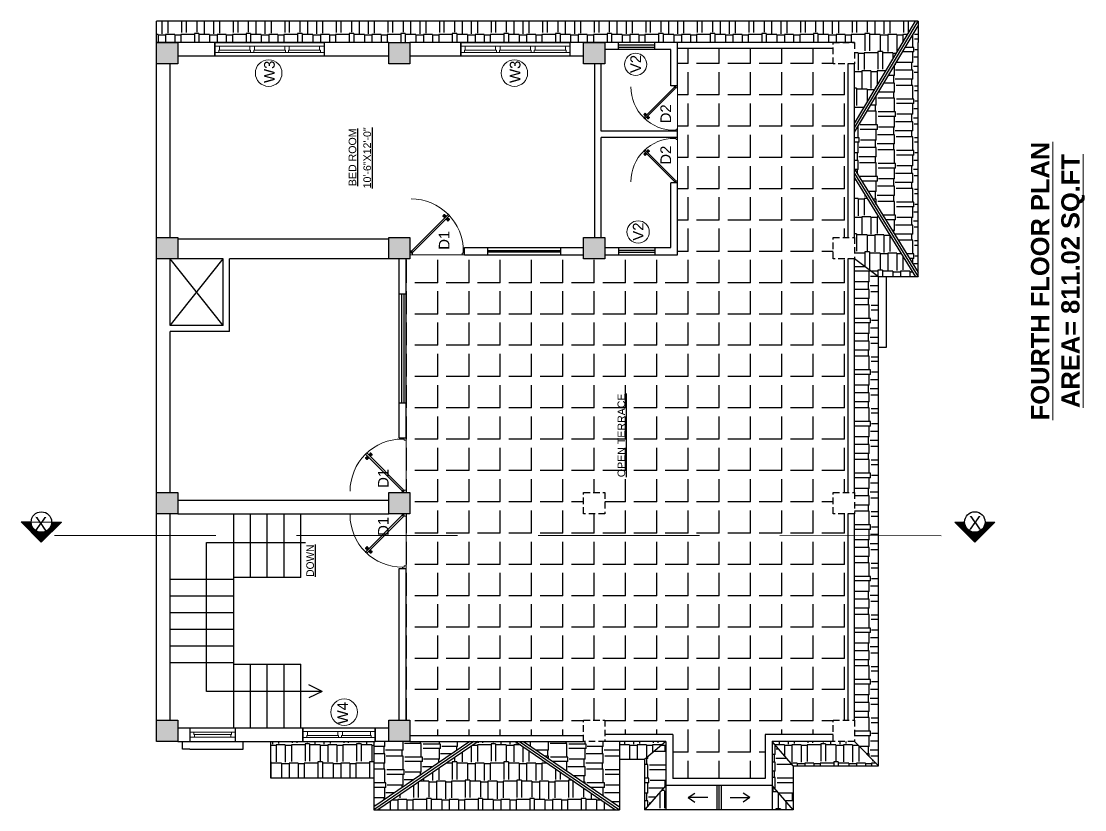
# Model space of a CAD drawing. Header units: inches. Extents: x 1397 to 20304, y -27267 to -746.
# Drawn here: x 13677 to 14378, y -17411 to -16892 of the extents above; entities that cross this region are included whole.
import ezdxf

# ---------------------------------------------------------------- set-up
doc = ezdxf.new("R2010")
doc.units = ezdxf.units.IN
doc.header["$LTSCALE"] = 17
doc.header["$MEASUREMENT"] = 0
doc.linetypes.add('21_FP_00$0$HIDDEN', pattern=[0.375, 0.25, -0.125])
doc.linetypes.add('PHANTOM2', pattern=[1.25, 0.625, -0.125, 0.125, -0.125, 0.125, -0.125])
for name, color, linetype, lineweight in [('25 BOT BAR', 12, 'Continuous', 25), ('aa_section_line', 2, 'PHANTOM2', 13), ('DOOR & WIN', 1, 'Continuous', 25), ('OUTLINE', 1, 'Continuous', 25), ('PUERTAS', 7, 'Continuous', 9), ('TEXT', 231, 'Continuous', 20), ('WINDOW FRAME PLAN', 162, 'Continuous', 18)]:
    doc.layers.add(name, color=color, linetype=linetype, lineweight=lineweight)
doc.layers.add('A-Sect-Iden', color=111, linetype='Continuous')
doc.styles.add('DIMTEXT', font='arial.ttf', dxfattribs={"height": 6})
doc.styles.add('HEADING', font='swissel.ttf')
pattern_1 = [(180, (-7395.324, -27376.466), (-25.5, -12), [6, -5, 7, -3, 9, -4]), (180, (-7401.324, -27376.966), (-25.5, -12), [5, -19, 4, -6]), (180, (-7413.324, -27375.716), (-25.5, -12), [3, -31]), (270, (-7395.324, -27376.466), (8.5, -12), [11.5, -36.5]), (270, (-7401.324, -27376.466), (8.5, -12), [11.25, -36.75]), (270, (-7406.324, -27376.466), (8.5, -12), [10.5, -37.5]), (270, (-7413.324, -27375.716), (8.5, -12), [11.5, -36.5]), (270, (-7416.324, -27375.716), (8.5, -12), [11.5, -36.5]), (270, (-7425.324, -27376.466), (8.5, -12), [11, -37])]
pattern_2 = [(90, (-7395.324, -27376.466), (-12, 25.5), [6, -5, 7, -3, 9, -4]), (90, (-7395.824, -27370.466), (-12, 25.5), [5, -19, 4, -6]), (90, (-7394.574, -27358.466), (-12, 25.5), [3, -31]), (180, (-7395.324, -27376.466), (-12, -8.5), [11.5, -36.5]), (180, (-7395.324, -27370.466), (-12, -8.5), [11.25, -36.75]), (180, (-7395.324, -27365.466), (-12, -8.5), [10.5, -37.5]), (180, (-7394.574, -27358.466), (-12, -8.5), [11.5, -36.5]), (180, (-7394.574, -27355.466), (-12, -8.5), [11.5, -36.5]), (180, (-7395.324, -27346.466), (-12, -8.5), [11, -37])]
pattern_3 = [(90, (-4627.926, -27376.466), (-12, 25.5), [6, -5, 7, -3, 9, -4]), (90, (-4628.426, -27370.466), (-12, 25.5), [5, -19, 4, -6]), (90, (-4627.176, -27358.466), (-12, 25.5), [3, -31]), (180, (-4627.926, -27376.466), (-12, -8.5), [11.5, -36.5]), (180, (-4627.926, -27370.466), (-12, -8.5), [11.25, -36.75]), (180, (-4627.926, -27365.466), (-12, -8.5), [10.5, -37.5]), (180, (-4627.176, -27358.466), (-12, -8.5), [11.5, -36.5]), (180, (-4627.176, -27355.466), (-12, -8.5), [11.5, -36.5]), (180, (-4627.926, -27346.466), (-12, -8.5), [11, -37])]
pattern_4 = [(180, (-4627.926, -27376.466), (-25.5, -12), [6, -5, 7, -3, 9, -4]), (180, (-4633.926, -27376.966), (-25.5, -12), [5, -19, 4, -6]), (180, (-4645.926, -27375.716), (-25.5, -12), [3, -31]), (270, (-4627.926, -27376.466), (8.5, -12), [11.5, -36.5]), (270, (-4633.926, -27376.466), (8.5, -12), [11.25, -36.75]), (270, (-4638.926, -27376.466), (8.5, -12), [10.5, -37.5]), (270, (-4645.926, -27375.716), (8.5, -12), [11.5, -36.5]), (270, (-4648.926, -27375.716), (8.5, -12), [11.5, -36.5]), (270, (-4657.926, -27376.466), (8.5, -12), [11, -37])]
pattern_5 = [(180, (-6502.005, -28223.388), (-25.5, -12), [6, -5, 7, -3, 9, -4]), (180, (-6508.005, -28223.888), (-25.5, -12), [5, -19, 4, -6]), (180, (-6520.005, -28222.638), (-25.5, -12), [3, -31]), (270, (-6502.005, -28223.3884), (8.5, -12), [11.5, -36.5]), (270, (-6508.005, -28223.3884), (8.5, -12), [11.25, -36.75]), (270, (-6513.005, -28223.3884), (8.5, -12), [10.5, -37.5]), (270, (-6520.005, -28222.6384), (8.5, -12), [11.5, -36.5]), (270, (-6523.005, -28222.6384), (8.5, -12), [11.5, -36.5]), (270, (-6532.005, -28223.3884), (8.5, -12), [11, -37])]
pattern_6 = [(90, (-6502.005, -28223.388), (-12, 25.5), [6, -5, 7, -3, 9, -4]), (90, (-6502.505, -28217.388), (-12, 25.5), [5, -19, 4, -6]), (90, (-6501.255, -28205.388), (-12, 25.5), [3, -31]), (180, (-6502.005, -28223.3884), (-12, -8.5), [11.5, -36.5]), (180, (-6502.005, -28217.3884), (-12, -8.5), [11.25, -36.75]), (180, (-6502.005, -28212.3884), (-12, -8.5), [10.5, -37.5]), (180, (-6501.255, -28205.3884), (-12, -8.5), [11.5, -36.5]), (180, (-6501.255, -28202.3884), (-12, -8.5), [11.5, -36.5]), (180, (-6502.005, -28193.3884), (-12, -8.5), [11, -37])]

# ---------------------------------------------------------------- blocks, each defined once
blk = doc.blocks.new('ffddd')
at = {"layer": 'DOOR & WIN'}
for p, q in [((-13345.31, -2388.07), (-13345.31, -2316.07)), ((-13336.31, -2316.07), (-13345.31, -2316.07)), ((-13336.31, -2316.07), (-13336.31, -2388.07)), ((-13336.31, -2388.07), (-13345.31, -2388.07)), ((-13336.31, -2388.07), (-13345.31, -2388.07))]:
    blk.add_line(p, q, dxfattribs=at)
at = {"layer": 'WINDOW FRAME PLAN'}
for p, q in [((-13342.81, -2316.07), (-13342.81, -2318.57)), ((-13342.81, -2385.57), (-13342.81, -2318.57)), ((-13342.81, -2318.57), (-13341.31, -2318.57)), ((-13341.31, -2318.57), (-13341.31, -2319.07)), ((-13341.31, -2319.07), (-13341.31, -2339.57)), ((-13341.31, -2319.07), (-13338.81, -2319.07)), ((-13338.81, -2316.07), (-13338.81, -2319.07)), ((-13338.81, -2319.07), (-13338.81, -2385.07)), ((-13342.81, -2339.57), (-13341.31, -2339.57)), ((-13341.31, -2339.07), (-13338.81, -2339.07)), ((-13342.81, -2341.57), (-13341.31, -2341.57)), ((-13341.31, -2341.57), (-13341.31, -2342.07)), ((-13341.31, -2341.57), (-13341.31, -2362.57)), ((-13341.31, -2342.07), (-13338.81, -2342.07)), ((-13341.31, -2362.07), (-13338.81, -2362.07)), ((-13341.31, -2362.57), (-13341.31, -2362.07)), ((-13342.81, -2362.57), (-13341.31, -2362.57)), ((-13342.81, -2364.57), (-13341.31, -2364.57)), ((-13341.31, -2364.57), (-13341.31, -2385.57)), ((-13341.31, -2365.07), (-13338.81, -2365.07)), ((-13342.81, -2388.07), (-13342.81, -2385.57)), ((-13342.81, -2385.57), (-13341.31, -2385.57)), ((-13341.31, -2385.07), (-13338.81, -2385.07)), ((-13341.31, -2385.57), (-13341.31, -2385.07)), ((-13338.81, -2388.07), (-13338.81, -2385.07))]:
    blk.add_line(p, q, dxfattribs=at)
blk = doc.blocks.new('3ft')
at = {"layer": 'PUERTAS', "color": 6}
for p, q in [((1.01, 2.52), (25.23, 26.74)), ((26.05, 25.92), (1.77, 1.64)), ((26.05, 25.92), (25.23, 26.74)), ((0, 2.4), (0, 0)), ((0.72, 2.4), (0, 2.4)), ((1.6, 0), (0, 0)), ((0.72, 1.52), (0.72, 2.44)), ((0.8, 1.52), (0.72, 1.52)), ((0.8, 1.52), (0.8, 2.41)), ((0.8, 1.2), (0.8, 1.52)), ((1.6, 1.2), (0.8, 1.2)), ((1.57, 1.84), (0.94, 2.47)), ((1.63, 1.89), (0.97, 2.55)), ((1.63, 1.89), (1.57, 1.84)), ((1.77, 1.64), (1.57, 1.84)), ((1.6, 0), (1.6, 1.2)), ((34.4, 0), (34.4, 1.2)), ((34.4, 1.2), (35.2, 1.2)), ((34.4, 0), (36, 0)), ((35.2, 1.2), (35.2, 2.4)), ((35.2, 2.4), (36, 2.4)), ((36, 0), (36, 2.4))]:
    blk.add_line(p, q, dxfattribs=at)
at = {"layer": 'PUERTAS', "color": 8}
for p, q in [((22.57, 24.94), (21.65, 25.68)), ((22.63, 24.99), (21.69, 25.75)), ((22.74, 25.1), (21.84, 25.9)), ((22.13, 26.28), (21.98, 26.13)), ((22.88, 25.24), (22.01, 26.06)), ((22.13, 26.28), (22.27, 26.42)), ((22.29, 26.41), (22.27, 26.42)), ((23.16, 25.52), (22.34, 26.39)), ((23.3, 25.66), (22.5, 26.56)), ((23.41, 25.77), (22.65, 26.71)), ((22.69, 24.32), (23.02, 24.83)), ((23.46, 25.83), (22.72, 26.75)), ((22.95, 24.96), (22.84, 25.07)), ((22.98, 24.99), (22.86, 25.1)), ((23.03, 25.04), (22.91, 25.15)), ((22.91, 24.53), (23.1, 24.91)), ((23.11, 25.12), (22.99, 25.23)), ((23.13, 24.76), (23.18, 24.99)), ((23.28, 25.3), (23.17, 25.41)), ((23.36, 25.37), (23.25, 25.49)), ((23.31, 24.94), (23.28, 25.08)), ((23.41, 25.43), (23.3, 25.54)), ((23.46, 25.09), (23.32, 25.13)), ((23.44, 25.45), (23.33, 25.56)), ((23.64, 25.27), (23.41, 25.22)), ((23.87, 25.49), (23.49, 25.3)), ((24.08, 25.71), (23.57, 25.38)), ((23.63, 23.38), (24.14, 23.72)), ((23.84, 23.6), (24.22, 23.79)), ((24.07, 23.82), (24.3, 23.88)), ((24.25, 24), (24.39, 23.97)), ((24.25, 23.26), (24.99, 22.34)), ((24.27, 23.64), (24.38, 23.53)), ((24.3, 23.67), (24.41, 23.56)), ((24.3, 23.32), (25.06, 22.38)), ((24.35, 23.72), (24.46, 23.61)), ((24.4, 24.15), (24.43, 24.01)), ((24.41, 23.43), (25.2, 22.53)), ((24.43, 23.8), (24.54, 23.69)), ((24.58, 24.33), (24.52, 24.1)), ((24.55, 23.57), (25.37, 22.7)), ((24.6, 23.97), (24.72, 23.86)), ((24.8, 24.56), (24.61, 24.18)), ((25.02, 24.77), (24.68, 24.26)), ((24.68, 24.05), (24.79, 23.94)), ((24.73, 24.1), (24.85, 23.99)), ((24.76, 24.13), (24.87, 24.02)), ((24.83, 23.85), (25.7, 23.03)), ((24.97, 23.99), (25.87, 23.2)), ((25.08, 24.1), (26.02, 23.34)), ((25.14, 24.15), (26.06, 23.41)), ((25.58, 22.82), (25.43, 22.67)), ((25.58, 22.82), (25.73, 22.97)), ((25.72, 22.98), (25.73, 22.97)), ((0, 0), (36, 0))]:
    blk.add_line(p, q, dxfattribs=at)
at = {"layer": 'PUERTAS', "color": 1}
for p, q in [((21.67, 25.73), (22.17, 26.23)), ((22.49, 24.95), (21.67, 25.61)), ((21.7, 25.82), (22.14, 26.26)), ((21.73, 25.79), (21.7, 25.82)), ((22.58, 26.7), (22.14, 26.26)), ((22.67, 26.73), (22.17, 26.23)), ((22.61, 26.67), (22.58, 26.7)), ((22.6, 24.96), (23.02, 25.38)), ((22.61, 24.25), (22.92, 24.72)), ((22.62, 24.13), (22.61, 24.14)), ((22.7, 25.07), (22.71, 25.06)), ((23.45, 25.91), (22.79, 26.73)), ((22.82, 25.06), (23.08, 25.32)), ((22.94, 24.95), (22.83, 25.07)), ((22.92, 24.72), (22.92, 24.72)), ((22.93, 24.94), (23.19, 25.21)), ((22.93, 24.84), (22.93, 24.83)), ((23.44, 25.81), (23.02, 25.38)), ((23.34, 25.58), (23.08, 25.32)), ((23.46, 25.47), (23.19, 25.21)), ((23.33, 25.7), (23.34, 25.69)), ((23.45, 25.46), (23.33, 25.57)), ((23.44, 23.31), (23.45, 23.3)), ((23.56, 23.3), (24.03, 23.61)), ((23.57, 25.47), (23.57, 25.47)), ((24.15, 25.79), (23.68, 25.48)), ((23.68, 25.48), (23.68, 25.48)), ((24.03, 23.61), (24.03, 23.62)), ((24.14, 23.62), (24.14, 23.62)), ((24.25, 23.62), (24.51, 23.89)), ((24.27, 25.78), (24.26, 25.79)), ((24.26, 23.29), (24.69, 23.71)), ((24.26, 23.63), (24.37, 23.52)), ((24.26, 23.18), (24.92, 22.37)), ((24.37, 23.52), (24.63, 23.77)), ((24.37, 23.4), (24.37, 23.4)), ((24.78, 24.15), (24.51, 23.89)), ((24.89, 24.03), (24.63, 23.77)), ((25.11, 24.14), (24.69, 23.71)), ((24.77, 24.14), (24.88, 24.03)), ((24.79, 24.38), (24.78, 24.37)), ((24.78, 24.26), (24.78, 24.26)), ((25.1, 24.84), (24.79, 24.38)), ((25, 24.03), (25, 24.03)), ((25.04, 22.36), (25.54, 22.86)), ((25.09, 24.96), (25.1, 24.95)), ((25.1, 22.42), (25.13, 22.39)), ((25.13, 22.39), (25.57, 22.83)), ((25.22, 24.14), (26.03, 23.48)), ((26.04, 23.37), (25.54, 22.86)), ((26.01, 23.27), (25.57, 22.83)), ((25.98, 23.3), (26.01, 23.27))]:
    blk.add_line(p, q, dxfattribs=at)
at = {"layer": 'PUERTAS', "color": 2}
for p, q in [((21.99, 26.11), (21.98, 26.13)), ((25.42, 22.68), (25.43, 22.67))]:
    blk.add_line(p, q, dxfattribs=at)
at = {"layer": 'PUERTAS', "color": 6}
for radius in [0.155, 0.0752]:
    blk.add_circle((0.82, 2.56), radius, dxfattribs=at)
blk.add_arc((0.82, 2.56), 34.38, 359.72845, 90.03333, dxfattribs=at)
at = {"layer": 'PUERTAS', "color": 1}
for centre, start, end in [((22.54, 25.01), 231.07637, 315), ((22.67, 24.2), 135, 225), ((22.73, 26.68), 38.92363, 135), ((22.77, 25.12), 225, 315), ((22.99, 24.89), 135, 219.74275), ((22.87, 24.78), 315, 39.74275), ((23.28, 25.63), 315, 45), ((23.39, 25.86), 315, 38.92363), ((23.51, 23.36), 225, 315), ((23.51, 25.41), 50.25725, 135), ((23.62, 25.53), 230.25725, 315), ((24.09, 23.56), 50.25725, 135), ((24.2, 23.68), 230.25725, 315), ((24.2, 25.73), 45, 135), ((24.32, 23.23), 135, 218.92363), ((24.42, 23.46), 135, 225), ((24.84, 24.31), 135, 219.74275), ((24.72, 24.21), 315, 39.74275), ((24.94, 23.98), 45, 135), ((24.98, 22.42), 218.92363, 315), ((25.04, 24.89), 315, 45), ((25.17, 24.08), 51.07637, 135), ((25.98, 23.42), 315, 51.07637)]:
    blk.add_arc(centre, 0.08, start, end, dxfattribs=at)
blk = doc.blocks.new('*U2802')
at = {"color": 3, "xscale": -1}
blk.add_blockref('3ft', (42, 0), dxfattribs=at)
blk = doc.blocks.new('*U2795')
at = {"color": 3, "xscale": -1}
blk.add_blockref('3ft', (42, 0), dxfattribs=at)
blk = doc.blocks.new("W4'")
at = {"layer": '25 BOT BAR'}
for p, q in [((9894.28, -8421.4), (9894.28, -8468.92)), ((9903.28, -8421.4), (9903.28, -8468.92))]:
    blk.add_line(p, q, dxfattribs=at)
at = {"layer": 'DOOR & WIN'}
blk.add_line((9903.28, -8421.4), (9894.28, -8421.4), dxfattribs=at)
at = {"layer": 'OUTLINE'}
blk.add_line((9903.28, -8468.92), (9894.28, -8468.92), dxfattribs=at)
at = {"layer": 'WINDOW FRAME PLAN'}
for p, q in [((9896.78, -8421.4), (9896.78, -8423.9)), ((9896.78, -8468.92), (9896.78, -8423.9)), ((9896.78, -8423.9), (9898.28, -8423.9)), ((9898.28, -8423.9), (9898.28, -8424.4)), ((9898.28, -8424.4), (9898.28, -8444.9)), ((9898.28, -8424.4), (9900.78, -8424.4)), ((9900.78, -8421.4), (9900.78, -8424.4)), ((9900.78, -8424.4), (9900.78, -8468.92)), ((9896.78, -8444.9), (9898.28, -8444.9)), ((9896.78, -8446.9), (9898.28, -8446.9)), ((9898.28, -8444.4), (9900.78, -8444.4)), ((9898.28, -8446.9), (9898.28, -8447.4)), ((9898.28, -8446.9), (9898.28, -8466.42)), ((9898.28, -8447.4), (9900.78, -8447.4)), ((9896.78, -8468.92), (9896.78, -8466.42)), ((9896.78, -8466.42), (9898.28, -8466.42)), ((9898.28, -8465.92), (9900.78, -8465.92)), ((9898.28, -8466.42), (9898.28, -8465.92)), ((9900.78, -8468.92), (9900.78, -8465.92))]:
    blk.add_line(p, q, dxfattribs=at)
blk = doc.blocks.new('2ft6in')
at = {"layer": 'PUERTAS', "color": 2}
for p, q in [((0.84, 2.1), (21.02, 22.28)), ((21.71, 21.6), (1.47, 1.37)), ((18.33, 21.76), (18.31, 21.77)), ((21.71, 21.6), (21.02, 22.28)), ((21.18, 18.9), (21.2, 18.89)), ((0, 2), (0, 0)), ((0.6, 2), (0, 2)), ((1.33, 0), (0, 0)), ((0.6, 1.26), (0.6, 2.04)), ((0.67, 1.26), (0.6, 1.26)), ((0.67, 1.26), (0.67, 2.01)), ((0.67, 1), (0.67, 1.26)), ((1.33, 1), (0.67, 1)), ((1.31, 1.53), (0.79, 2.06)), ((1.36, 1.58), (0.81, 2.12)), ((1.36, 1.58), (1.31, 1.53)), ((1.47, 1.37), (1.31, 1.53)), ((1.33, 0), (1.33, 1)), ((28.67, 0), (28.67, 1)), ((28.67, 1), (29.33, 1)), ((28.67, 0), (30, 0)), ((29.33, 1), (29.33, 2)), ((29.33, 2), (30, 2)), ((30, 0), (30, 2))]:
    blk.add_line(p, q, dxfattribs=at)
at = {"layer": 'PUERTAS', "color": 8}
for p, q in [((18.81, 20.78), (18.04, 21.4)), ((18.86, 20.83), (18.08, 21.46)), ((18.95, 20.92), (18.2, 21.58)), ((18.44, 21.9), (18.31, 21.77)), ((19.07, 21.03), (18.34, 21.72)), ((18.44, 21.9), (18.56, 22.02)), ((18.58, 22.01), (18.56, 22.02)), ((19.3, 21.26), (18.61, 22)), ((19.42, 21.38), (18.75, 22.14)), ((19.51, 21.48), (18.88, 22.26)), ((19.55, 21.53), (18.93, 22.3)), ((19.4, 21.08), (19.31, 21.17)), ((19.47, 21.15), (19.38, 21.24)), ((19.51, 21.19), (19.42, 21.28)), ((19.53, 21.21), (19.44, 21.3)), ((19.7, 21.06), (19.51, 21.01)), ((19.89, 21.24), (19.58, 21.08)), ((20.07, 21.42), (19.64, 21.15)), ((18.91, 20.27), (19.19, 20.69)), ((19.13, 20.8), (19.03, 20.9)), ((19.15, 20.82), (19.05, 20.92)), ((19.09, 20.44), (19.25, 20.76)), ((19.19, 20.87), (19.1, 20.96)), ((19.25, 20.93), (19.16, 21.02)), ((19.28, 20.63), (19.32, 20.83)), ((19.43, 20.78), (19.4, 20.9)), ((19.55, 20.91), (19.43, 20.94)), ((19.69, 19.49), (20.12, 19.76)), ((19.87, 19.67), (20.18, 19.83)), ((20.06, 19.85), (20.25, 19.9)), ((20.21, 20), (20.33, 19.97)), ((20.21, 19.38), (20.83, 18.61)), ((20.23, 19.7), (20.32, 19.61)), ((20.25, 19.72), (20.34, 19.63)), ((20.25, 19.43), (20.88, 18.65)), ((20.29, 19.76), (20.38, 19.67)), ((20.33, 20.13), (20.36, 20.01)), ((20.34, 19.53), (21, 18.77)), ((20.36, 19.83), (20.45, 19.74)), ((20.48, 20.28), (20.44, 20.08)), ((20.46, 19.64), (21.14, 18.91)), ((20.5, 19.98), (20.6, 19.89)), ((20.67, 20.47), (20.51, 20.15)), ((20.85, 20.64), (20.57, 20.22)), ((20.57, 20.04), (20.66, 19.95)), ((20.61, 20.09), (20.7, 19.99)), ((20.63, 20.11), (20.72, 20.01)), ((20.69, 19.87), (21.42, 19.19)), ((20.81, 19.99), (21.56, 19.33)), ((20.9, 20.08), (21.68, 19.45)), ((20.95, 20.13), (21.72, 19.51)), ((21.32, 19.01), (21.2, 18.89)), ((21.32, 19.01), (21.44, 19.14)), ((21.43, 19.15), (21.44, 19.14)), ((0, 0), (30, 0))]:
    blk.add_line(p, q, dxfattribs=at)
at = {"layer": 'PUERTAS', "color": 1}
for p, q in [((18.06, 21.44), (18.48, 21.86)), ((18.74, 20.79), (18.06, 21.34)), ((18.08, 21.51), (18.45, 21.88)), ((18.11, 21.49), (18.08, 21.51)), ((18.82, 22.25), (18.45, 21.88)), ((18.9, 22.28), (18.48, 21.86)), ((18.84, 22.23), (18.82, 22.25)), ((18.83, 20.8), (19.18, 21.15)), ((19.54, 21.59), (18.99, 22.27)), ((19.02, 20.88), (19.24, 21.1)), ((19.54, 21.5), (19.18, 21.15)), ((19.45, 21.31), (19.24, 21.1)), ((19.55, 21.22), (19.33, 21.01)), ((19.45, 21.41), (19.45, 21.41)), ((19.54, 21.22), (19.45, 21.31)), ((19.64, 21.23), (19.64, 21.23)), ((19.74, 21.24), (19.73, 21.23)), ((20.12, 21.49), (19.74, 21.24)), ((20.22, 21.48), (20.22, 21.49)), ((18.84, 20.21), (19.1, 20.6)), ((18.85, 20.11), (18.84, 20.12)), ((18.92, 20.89), (18.93, 20.88)), ((19.12, 20.8), (19.03, 20.89)), ((19.1, 20.7), (19.11, 20.69)), ((19.1, 20.6), (19.1, 20.6)), ((19.11, 20.79), (19.33, 21.01)), ((19.53, 19.43), (19.54, 19.42)), ((19.64, 19.42), (20.02, 19.67)), ((20.02, 19.67), (20.03, 19.68)), ((20.12, 19.68), (20.12, 19.68)), ((20.21, 19.69), (20.43, 19.9)), ((20.22, 19.41), (20.57, 19.76)), ((20.22, 19.69), (20.31, 19.6)), ((20.22, 19.32), (20.76, 18.64)), ((20.31, 19.6), (20.52, 19.81)), ((20.31, 19.5), (20.31, 19.5)), ((20.65, 20.12), (20.43, 19.9)), ((20.74, 20.03), (20.52, 19.81)), ((20.93, 20.11), (20.57, 19.76)), ((20.64, 20.11), (20.73, 20.02)), ((20.66, 20.31), (20.65, 20.31)), ((20.65, 20.21), (20.65, 20.22)), ((20.91, 20.7), (20.66, 20.31)), ((20.84, 20.02), (20.83, 20.03)), ((20.86, 18.63), (21.28, 19.05)), ((20.91, 20.8), (20.91, 20.79)), ((20.91, 18.68), (20.94, 18.66)), ((20.94, 18.66), (21.31, 19.03)), ((21.02, 20.12), (21.7, 19.57)), ((21.7, 19.47), (21.28, 19.05)), ((21.67, 19.4), (21.31, 19.03)), ((21.65, 19.42), (21.67, 19.4))]:
    blk.add_line(p, q, dxfattribs=at)
at = {"layer": 'PUERTAS', "color": 2}
for radius in [0.129, 0.0627]:
    blk.add_circle((0.68, 2.14), radius, dxfattribs=at)
at = {"layer": 'PUERTAS', "color": 8}
blk.add_arc((0.68, 2.14), 28.65, 359.72845, 90.03333, dxfattribs=at)
at = {"layer": 'PUERTAS', "color": 1}
for centre, start, end in [((18.94, 22.23), 38.92363, 135), ((19.4, 21.36), 315, 45), ((19.49, 21.55), 315, 38.92363), ((19.6, 21.18), 50.25725, 135), ((19.68, 21.28), 230.25725, 315), ((20.17, 21.44), 45, 135), ((18.78, 20.84), 231.07637, 315), ((18.89, 20.16), 135, 225), ((18.97, 20.93), 225, 315), ((19.16, 20.74), 135, 219.74275), ((19.06, 20.65), 315, 39.74275), ((19.59, 19.47), 225, 315), ((20.07, 19.63), 50.25725, 135), ((20.16, 19.73), 230.25725, 315), ((20.27, 19.36), 135, 218.92363), ((20.35, 19.55), 135, 225), ((20.7, 20.26), 135, 219.74275), ((20.6, 20.17), 315, 39.74275), ((20.78, 19.98), 45, 135), ((20.82, 18.68), 218.92363, 315), ((20.87, 20.75), 315, 45), ((20.98, 20.07), 51.07637, 135), ((21.65, 19.52), 315, 51.07637)]:
    blk.add_arc(centre, 0.0667, start, end, dxfattribs=at)
blk = doc.blocks.new('*U3074')
at = {"color": 3}
blk.add_blockref('2ft6in', (0, 0), dxfattribs=at)

msp = doc.modelspace()

# ---------------------------------------------------------------- hatches: boundary and pattern name
at = {"layer": 'A-Sect-Iden', "ltscale": 0.5}
h = msp.add_hatch(dxfattribs=at)
h.set_pattern_fill('ANSI37', color=2, scale=5, angle=90, style=0)
h.set_pattern_definition([(135, (19871.80974, -43070.7194), (-0.441941738, -0.441941738), []), (225, (19871.80974, -43070.7194), (0.441941738, -0.441941738), [])])
h.paths.add_polyline_path([(13697.04, -17221.71), (13703.53, -17221.78), (13690.16, -17234.89), (13677.05, -17221.51), (13683.54, -17221.57, 1)])
h = msp.add_hatch(dxfattribs=at)
h.set_pattern_fill('ANSI37', color=2, scale=5, angle=90, style=0)
h.set_pattern_definition([(135, (20487.18365, -43070.6948), (-0.441941738, -0.441941738), []), (225, (20487.18365, -43070.6948), (0.441941738, -0.441941738), [])])
h.paths.add_polyline_path([(14312.42, -17221.62), (14318.91, -17221.62), (14305.67, -17234.86), (14292.42, -17221.62), (14298.92, -17221.62, 1)])
at = {"layer": 'DOOR & WIN'}
h = msp.add_hatch(color=256, dxfattribs=at)
h.dxf.hatch_style = 1
h.paths.add_polyline_path([(13766.23, -16905.72), (13766.23, -16919.72), (13780.23, -16919.72), (13780.23, -16905.72)])
h = msp.add_hatch(color=256, dxfattribs=at)
h.dxf.hatch_style = 1
h.paths.add_polyline_path([(13919.23, -16905.72), (13919.23, -16919.72), (13933.23, -16919.72), (13933.23, -16905.72)])
h = msp.add_hatch(color=256, dxfattribs=at)
h.dxf.hatch_style = 1
h.paths.add_polyline_path([(14047.72, -16905.72), (14047.72, -16919.72), (14061.72, -16919.72), (14061.72, -16905.72)])
h = msp.add_hatch(color=256, dxfattribs=at)
h.dxf.hatch_style = 1
h.paths.add_polyline_path([(13766.23, -17034.18), (13766.23, -17048.18), (13780.23, -17048.18), (13780.23, -17034.18)])
h = msp.add_hatch(color=256, dxfattribs=at)
h.dxf.hatch_style = 1
h.paths.add_polyline_path([(13919.23, -17034.18), (13919.23, -17048.18), (13933.23, -17048.18), (13933.23, -17034.18)])
h = msp.add_hatch(color=256, dxfattribs=at)
h.dxf.hatch_style = 1
h.paths.add_polyline_path([(14047.72, -17034.18), (14047.72, -17048.18), (14061.72, -17048.18), (14061.72, -17034.18)])
h = msp.add_hatch(color=256, dxfattribs=at)
h.dxf.hatch_style = 1
h.paths.add_polyline_path([(13766.23, -17202.18), (13766.23, -17216.18), (13780.23, -17216.18), (13780.23, -17202.18)])
h = msp.add_hatch(color=256, dxfattribs=at)
h.dxf.hatch_style = 1
h.paths.add_polyline_path([(13919.23, -17202.18), (13919.23, -17216.18), (13933.23, -17216.18), (13933.23, -17202.18)])
h = msp.add_hatch(color=256, dxfattribs=at)
h.dxf.hatch_style = 1
h.paths.add_polyline_path([(13766.23, -17352.18), (13766.23, -17366.18), (13780.23, -17366.18), (13780.23, -17352.18)])
h = msp.add_hatch(color=256, dxfattribs=at)
h.dxf.hatch_style = 1
h.paths.add_polyline_path([(13919.23, -17352.18), (13919.23, -17366.18), (13933.23, -17366.18), (13933.23, -17352.18)])
at = {"layer": 'OUTLINE'}
h = msp.add_hatch(dxfattribs=at)
h.set_pattern_fill('AR-RSHKE', color=8, angle=180)
h.set_pattern_definition(pattern_1)
h.paths.add_polyline_path([(14226.23, -16919.72), (14226.23, -16959.02), (14266.49, -16891.72), (13766.23, -16891.72), (13766.23, -16905.72), (13780.23, -16905.72), (13919.23, -16905.72), (13933.23, -16905.72), (14226.23, -16905.72)])
h = msp.add_hatch(dxfattribs=at)
h.set_pattern_fill('AR-RSHKE', color=8, angle=90)
h.set_pattern_definition(pattern_2)
h.paths.add_polyline_path([(14268.23, -16905.72), (14268.23, -16894.64), (14226.23, -16964.87), (14226.23, -16989.09), (14268.23, -17057.32)])
h = msp.add_hatch(dxfattribs=at)
h.set_pattern_fill('ANGLE', color=8, scale=75, angle=90)
h.set_pattern_definition([(90, (-7395.324, -27376.466), (-20.625, 1e-15), [15, -5.625]), (180, (-7395.324, -27376.466), (-3e-15, -20.625), [15, -5.625])])
h.paths.add_polyline_path([(13969.23, -17045.68), (13967.63, -17045.68), (13933.23, -17045.68), (13933.23, -17048.18), (13930.73, -17048.18), (13930.73, -17166.18), (13930.73, -17167.78), (13930.73, -17202.18), (13933.23, -17202.18), (13933.23, -17216.18), (13930.73, -17216.18), (13930.73, -17217.78), (13930.73, -17230.61), (14222.23, -17230.62), (14222.23, -17216.18), (14212.23, -17216.18), (14212.23, -17202.18), (14222.23, -17202.18), (14222.23, -17048.18), (14212.23, -17048.18), (14212.23, -17034.18), (14222.23, -17034.18), (14222.23, -16919.72), (14212.23, -16919.72), (14212.23, -16909.72), (14109.72, -16909.72), (14109.72, -16934.22), (14109.72, -16935.55), (14109.72, -16964.22), (14109.72, -16968.18), (14109.72, -16969.51), (14109.72, -16998.18), (14109.72, -17045.68), (14061.72, -17045.68), (14061.72, -17048.18), (14047.72, -17048.18), (14047.72, -17045.68)])
h.paths.add_polyline_path([(14047.72, -17202.18), (14061.72, -17202.18), (14061.72, -17216.18), (14047.72, -17216.18)], flags=16)
h.paths.add_polyline_path([(13930.73, -17230.61), (13930.73, -17252.18), (13930.73, -17352.18), (13933.23, -17352.18), (13933.23, -17362.18), (14047.72, -17362.18), (14047.72, -17352.18), (14061.72, -17352.18), (14061.72, -17361.68), (14106.48, -17361.68), (14106.48, -17390.68), (14167.48, -17390.68), (14167.48, -17361.68), (14212.23, -17361.68), (14212.23, -17352.18), (14222.23, -17352.18), (14222.23, -17230.62)])
h.paths.add_polyline_path([(14077.41, -17193.31), (14077.41, -17135.7), (14067.11, -17135.7), (14067.11, -17193.31)], flags=24)
h = msp.add_hatch(dxfattribs=at)
h.set_pattern_fill('AR-RSHKE', color=8, angle=180)
h.set_pattern_definition(pattern_1)
h.paths.add_polyline_path([(14226.23, -17034.18), (14226.23, -17048.18), (14242.23, -17060.18), (14266.47, -17060.18), (14226.23, -16994.81)])
h = msp.add_hatch(dxfattribs=at)
h.set_pattern_fill('AR-RSHKE', color=8, angle=90)
h.set_pattern_definition(pattern_3)
h.paths.add_polyline_path([(14226.23, -17048.18), (14226.23, -17202.18), (14226.23, -17216.18), (14226.23, -17230.62), (14242.23, -17230.62), (14242.23, -17060.18)])
h = msp.add_hatch(dxfattribs=at)
h.set_pattern_fill('AR-RSHKE', color=8, angle=90)
h.set_pattern_definition(pattern_3)
h.paths.add_polyline_path([(14226.23, -17230.62), (14226.23, -17352.18), (14226.23, -17366.18), (14242.23, -17382.18), (14242.23, -17230.62)])
h = msp.add_hatch(dxfattribs=at)
h.set_pattern_fill('AR-RSHKE', color=8, angle=180)
h.set_pattern_definition(pattern_4)
h.paths.add_polyline_path([(13909.48, -17390.18), (13909.48, -17366.18), (13910.23, -17366.18), (13862.72, -17366.18), (13841.23, -17366.18), (13841.23, -17390.18)])
h = msp.add_hatch(dxfattribs=at)
h.set_pattern_fill('AR-RSHKE', color=8, angle=90)
h.set_pattern_definition(pattern_2)
h.paths.add_polyline_path([(13919.23, -17366.18), (13910.23, -17366.18), (13909.48, -17366.18), (13909.48, -17409.36), (13972.81, -17366.18), (13933.23, -17366.18)])
h = msp.add_hatch(dxfattribs=at)
h.set_pattern_fill('AR-RSHKE', color=8, angle=180)
h.set_pattern_definition(pattern_1)
h.paths.add_polyline_path([(13912.14, -17411.18), (14068.81, -17411.18), (14002.81, -17366.18), (13978.14, -17366.18)])
h = msp.add_hatch(dxfattribs=at)
h.set_pattern_fill('AR-RSHKE', color=8, angle=90)
h.set_pattern_definition(pattern_2)
h.paths.add_polyline_path([(14047.72, -17366.18), (14008.14, -17366.18), (14071.48, -17409.36), (14071.48, -17366.18), (14061.72, -17366.18)])
h = msp.add_hatch(dxfattribs=at)
h.set_pattern_fill('AR-RSHKE', color=8, angle=180)
h.set_pattern_definition(pattern_4)
h.paths.add_polyline_path([(14071.48, -17366.18), (14071.48, -17378.18), (14087.98, -17378.18), (14101.98, -17366.18)])
h = msp.add_hatch(dxfattribs=at)
h.set_pattern_fill('AR-RSHKE', color=8, angle=90)
h.set_pattern_definition(pattern_6)
h.paths.add_polyline_path([(14101.98, -17366.18), (14087.98, -17378.18), (14087.98, -17411.18), (14101.98, -17395.18)])
h = msp.add_hatch(dxfattribs=at)
h.set_pattern_fill('AR-RSHKE', color=8, angle=180)
h.set_pattern_definition(pattern_4)
h.paths.add_polyline_path([(14171.98, -17366.18), (14185.98, -17382.18), (14242.23, -17382.18), (14226.23, -17366.18), (14212.23, -17366.18)])
h = msp.add_hatch(dxfattribs=at)
h.set_pattern_fill('AR-RSHKE', color=8, angle=90)
h.set_pattern_definition(pattern_6)
h.paths.add_polyline_path([(14171.98, -17395.18), (14185.98, -17411.18), (14185.98, -17382.18), (14171.98, -17366.18)])
h = msp.add_hatch(dxfattribs=at)
h.set_pattern_fill('AR-RSHKE', color=8, angle=180)
h.set_pattern_definition(pattern_5)
h.paths.add_polyline_path([(14101.98, -17395.18), (14087.98, -17411.18), (14101.98, -17411.18)])
h = msp.add_hatch(dxfattribs=at)
h.set_pattern_fill('AR-RSHKE', color=8, angle=180)
h.set_pattern_definition(pattern_5)
h.paths.add_polyline_path([(14171.98, -17411.18), (14185.98, -17411.18), (14171.98, -17395.18)])

# ---------------------------------------------------------------- linework, layer by layer
at = {"layer": '25 BOT BAR'}
for p, q in [((13766.23, -16905.72), (13766.23, -16891.72)), ((14226.23, -16959.02), (14266.49, -16891.72)), ((14226.23, -16961.95), (14268.23, -16891.72)), ((14226.23, -16964.87), (14268.23, -16894.64)), ((14268.23, -16891.72), (14268.23, -16905.72)), ((14070.72, -16910.22), (14070.72, -16905.72)), ((14070.72, -16907.22), (14094.72, -16907.22)), ((14070.72, -16908.72), (14094.72, -16908.72)), ((14094.72, -16910.22), (14094.72, -16905.72)), ((14109.72, -16934.22), (14109.72, -16905.72)), ((14226.23, -16905.72), (14226.23, -16905.72)), ((14105.22, -16910.22), (14061.72, -16910.22)), ((14105.22, -16934.22), (14105.22, -16910.22)), ((14055.22, -17034.18), (14055.22, -16919.72)), ((14059.22, -16964.22), (14059.22, -16919.72)), ((14222.23, -17034.18), (14222.23, -16919.72)), ((14226.23, -17034.18), (14226.23, -16919.72)), ((14109.72, -16934.22), (14105.22, -16934.22)), ((14109.72, -16964.22), (14059.22, -16964.22)), ((14109.72, -16968.18), (14109.72, -16964.22)), ((14226.23, -16991.95), (14226.23, -16961.95)), ((14059.22, -17034.18), (14059.22, -16968.18)), ((14109.72, -16968.18), (14059.22, -16968.18)), ((14226.23, -16989.09), (14268.23, -17057.32)), ((14226.23, -16991.95), (14268.23, -17060.18)), ((14105.22, -17040.68), (14105.22, -16998.18)), ((14109.72, -16998.18), (14105.22, -16998.18)), ((14109.72, -17045.68), (14109.72, -16998.18)), ((14226.23, -16994.81), (14266.47, -17060.18)), ((13969.23, -17040.68), (14047.72, -17040.68)), ((13969.23, -17045.68), (13969.23, -17040.68)), ((13984.48, -17040.68), (13984.48, -17045.68)), ((14032.48, -17040.68), (14032.48, -17045.68)), ((14061.72, -17040.68), (14105.22, -17040.68)), ((14070.72, -17040.68), (14070.72, -17045.68)), ((14070.72, -17042.43), (14094.72, -17042.43)), ((14094.72, -17040.68), (14094.72, -17045.68)), ((13810.23, -17092.18), (13775.23, -17048.18)), ((13775.23, -17092.18), (13810.23, -17048.18)), ((13926.23, -17166.18), (13926.23, -17048.18)), ((13930.73, -17166.18), (13930.73, -17048.18)), ((13969.23, -17045.68), (14047.72, -17045.68)), ((13984.48, -17042.68), (14032.48, -17042.68)), ((13984.48, -17043.68), (14032.48, -17043.68)), ((14061.72, -17045.68), (14109.72, -17045.68)), ((14070.72, -17043.93), (14094.72, -17043.93)), ((14242.23, -17060.18), (14226.23, -17048.18)), ((14268.23, -17060.18), (14242.23, -17060.18)), ((14247.23, -17060.18), (14247.23, -17106.72)), ((13926.23, -17071.18), (13930.73, -17071.18)), ((13927.73, -17071.18), (13927.73, -17143.18)), ((13929.23, -17071.18), (13929.23, -17143.18)), ((13814.23, -17096.18), (13775.23, -17096.18)), ((14247.23, -17106.72), (14242.23, -17106.72)), ((13926.23, -17143.18), (13930.73, -17143.18)), ((13926.23, -17166.18), (13930.73, -17166.18)), ((13780.23, -17207.18), (13919.23, -17207.18)), ((13766.23, -17352.18), (13766.23, -17216.18)), ((13775.23, -17352.18), (13775.23, -17216.18)), ((13780.23, -17216.18), (13919.23, -17216.18)), ((13817.23, -17260.18), (13817.23, -17216.18)), ((13828.23, -17258.18), (13828.23, -17216.18)), ((13839.23, -17258.18), (13839.23, -17216.18)), ((13850.23, -17258.18), (13850.23, -17216.18)), ((13861.23, -17258.18), (13861.23, -17216.18)), ((14222.23, -17352.18), (14222.23, -17216.18)), ((14226.23, -17352.18), (14226.23, -17216.18)), ((13799.23, -17333.18), (13799.23, -17235.18)), ((13799.23, -17235.18), (13864.48, -17235.18)), ((13926.23, -17352.18), (13926.23, -17252.18)), ((13926.23, -17252.18), (13930.73, -17252.18)), ((13930.73, -17352.18), (13930.73, -17252.18)), ((13775.23, -17259.18), (13817.23, -17259.18)), ((13817.23, -17315.18), (13817.23, -17258.18)), ((13861.23, -17258.18), (13817.23, -17258.18)), ((13775.23, -17270.18), (13817.23, -17270.18)), ((13775.23, -17281.18), (13817.23, -17281.18)), ((13775.23, -17292.18), (13817.23, -17292.18)), ((13775.23, -17303.18), (13817.23, -17303.18)), ((13775.23, -17314.18), (13817.23, -17314.18)), ((13817.23, -17315.18), (13861.23, -17315.18)), ((13817.23, -17357.18), (13817.23, -17315.18)), ((13828.23, -17357.18), (13828.23, -17315.18)), ((13839.23, -17357.18), (13839.23, -17315.18)), ((13850.23, -17357.18), (13850.23, -17315.18)), ((13861.23, -17357.18), (13861.23, -17315.18)), ((13875.37, -17333.18), (13866.52, -17328.79)), ((13875.37, -17333.18), (13799.23, -17333.18)), ((13875.37, -17333.18), (13866.52, -17337.57)), ((13780.23, -17357.18), (13862.72, -17357.18)), ((13788.23, -17357.18), (13788.23, -17366.18)), ((13818.23, -17366.18), (13818.23, -17357.18)), ((13862.72, -17366.18), (13862.72, -17357.18)), ((13910.23, -17366.18), (13910.23, -17357.18)), ((13910.23, -17357.18), (13919.23, -17357.18)), ((13933.23, -17362.18), (14047.72, -17362.18)), ((14106.48, -17361.68), (14061.72, -17361.68)), ((14106.48, -17361.68), (14106.48, -17390.68)), ((14212.23, -17361.68), (14167.48, -17361.68)), ((14167.48, -17361.68), (14167.48, -17390.68)), ((13780.23, -17366.18), (13799.41, -17366.18)), ((13783.23, -17371.18), (13783.23, -17366.18)), ((13788.23, -17371.18), (13783.23, -17371.18)), ((13788.23, -17366.18), (13818.23, -17366.18)), ((13788.23, -17371.18), (13818.23, -17371.18)), ((13818.23, -17366.18), (13862.72, -17366.18)), ((13818.23, -17371.18), (13823.23, -17371.18)), ((13823.23, -17371.18), (13823.23, -17366.18)), ((13841.23, -17366.18), (13841.23, -17390.18)), ((13909.48, -17366.18), (13909.48, -17411.18)), ((13975.48, -17366.18), (13909.48, -17411.18)), ((13972.81, -17366.18), (13909.48, -17409.36)), ((13919.23, -17366.18), (13910.23, -17366.18)), ((13978.14, -17366.18), (13912.14, -17411.18)), ((13933.23, -17366.18), (14047.72, -17366.18)), ((14002.81, -17366.18), (14068.81, -17411.18)), ((14005.48, -17366.18), (14071.48, -17411.18)), ((14008.14, -17366.18), (14071.48, -17409.36)), ((14101.98, -17366.18), (14061.72, -17366.18)), ((14071.48, -17366.18), (14071.48, -17411.18)), ((14101.98, -17366.18), (14087.98, -17378.18)), ((14101.98, -17366.18), (14101.98, -17411.18)), ((14212.23, -17366.18), (14171.98, -17366.18)), ((14171.98, -17366.18), (14171.98, -17411.18)), ((14185.98, -17382.18), (14171.98, -17366.18)), ((14242.23, -17382.18), (14226.23, -17366.18)), ((14087.98, -17378.18), (14071.48, -17378.18)), ((14087.98, -17378.18), (14087.98, -17411.18)), ((14185.98, -17382.18), (14242.23, -17382.18)), ((14185.98, -17382.18), (14185.98, -17411.18)), ((13841.23, -17390.18), (13909.48, -17390.18)), ((14167.48, -17390.68), (14106.48, -17390.68)), ((14101.98, -17395.18), (14087.98, -17411.18)), ((14171.98, -17395.18), (14101.98, -17395.18)), ((14135.48, -17395.18), (14135.48, -17411.18)), ((14136.98, -17395.18), (14136.98, -17411.18)), ((14138.48, -17395.18), (14138.48, -17411.18)), ((14185.98, -17411.18), (14171.98, -17395.18)), ((13909.48, -17411.18), (14071.48, -17411.18)), ((14185.98, -17411.18), (14087.98, -17411.18))]:
    msp.add_line(p, q, dxfattribs=at)
at = {"layer": '25 BOT BAR', "linetype": '21_FP_00$0$HIDDEN'}
for points in [[(14212.23, -16919.72), (14212.23, -16905.72), (14226.23, -16905.72), (14226.23, -16919.72)], [(14212.23, -17048.18), (14212.23, -17034.18), (14226.23, -17034.18), (14226.23, -17048.18)], [(14047.72, -17216.18), (14047.72, -17202.18), (14061.72, -17202.18), (14061.72, -17216.18)], [(14212.23, -17216.18), (14212.23, -17202.18), (14226.23, -17202.18), (14226.23, -17216.18)], [(14047.72, -17366.18), (14047.72, -17352.18), (14061.72, -17352.18), (14061.72, -17366.18)], [(14212.23, -17366.18), (14212.23, -17352.18), (14226.23, -17352.18), (14226.23, -17366.18)]]:
    msp.add_lwpolyline(points, close=True, dxfattribs=at)
at = {"layer": 'A-Sect-Iden', "ltscale": 0.5}
for points in [[(13682.54, -17221.53), (13703.52, -17221.75), (13690.14, -17234.85), (13677.03, -17221.47), (13682.54, -17221.53)], [(14312.42, -17221.62), (14318.91, -17221.62), (14305.67, -17234.86), (14292.42, -17221.62), (14298.92, -17221.62)]]:
    msp.add_lwpolyline(points, dxfattribs=at)
for centre in [(13690.29, -17221.64), (14305.67, -17221.62)]:
    msp.add_circle(centre, 6.75, dxfattribs=at)
at = {"layer": 'aa_section_line', "linetype": '21_FP_00$0$HIDDEN', "ltscale": 25}
msp.add_line((13699.04, -17230.61), (14292.83, -17230.62), dxfattribs=at)
at = {"layer": 'DOOR & WIN'}
for p, q in [((14268.23, -16891.72), (13766.23, -16891.72)), ((13919.23, -16905.72), (13766.23, -16905.72)), ((13766.23, -17216.18), (13766.23, -16905.72)), ((14226.23, -16905.72), (13933.23, -16905.72)), ((14268.23, -17060.18), (14268.23, -16905.72)), ((13881.23, -16914.72), (13780.23, -16914.72)), ((13919.23, -16914.72), (13876.73, -16914.72)), ((13966.72, -16914.72), (13933.23, -16914.72)), ((14047.72, -16914.72), (13966.23, -16914.72)), ((14212.23, -16909.72), (14109.72, -16909.72)), ((13775.23, -17034.18), (13775.23, -16919.72)), ((13775.23, -17092.18), (13775.23, -17048.18)), ((13810.23, -17092.18), (13810.23, -17048.18)), ((13814.23, -17096.18), (13814.23, -17048.18)), ((14222.23, -17202.18), (14222.23, -17048.18)), ((14226.23, -17202.18), (14226.23, -17048.18)), ((14242.23, -17382.18), (14242.23, -17060.18)), ((13775.23, -17202.18), (13775.23, -17096.18))]:
    msp.add_line(p, q, dxfattribs=at)
at = {"layer": 'OUTLINE'}
for p, q in [((13804.73, -16914.72), (13804.73, -16905.72)), ((13966.72, -16914.72), (13966.72, -16905.72)), ((13919.23, -17035.18), (13780.23, -17035.18)), ((13810.23, -17048.18), (13780.23, -17048.18)), ((13919.23, -17048.18), (13814.23, -17048.18)), ((13883.23, -17048.18), (13879.23, -17048.18)), ((13810.23, -17092.18), (13775.23, -17092.18)), ((14116.56, -17403.18), (14121.06, -17400.18)), ((14129.56, -17403.18), (14116.56, -17403.18)), ((14116.56, -17403.18), (14121.06, -17406.18)), ((14144.39, -17403.18), (14157.39, -17403.18)), ((14157.39, -17403.18), (14152.89, -17400.18)), ((14157.39, -17403.18), (14152.89, -17406.18))]:
    msp.add_line(p, q, dxfattribs=at)
for points in [[(13766.23, -16919.72), (13766.23, -16905.72), (13780.23, -16905.72), (13780.23, -16919.72)], [(13919.23, -16919.72), (13919.23, -16905.72), (13933.23, -16905.72), (13933.23, -16919.72)], [(14047.72, -16919.72), (14047.72, -16905.72), (14061.72, -16905.72), (14061.72, -16919.72)], [(13766.23, -17048.18), (13766.23, -17034.18), (13780.23, -17034.18), (13780.23, -17048.18)], [(13919.23, -17048.18), (13919.23, -17034.18), (13933.23, -17034.18), (13933.23, -17048.18)], [(14047.72, -17048.18), (14047.72, -17034.18), (14061.72, -17034.18), (14061.72, -17048.18)], [(13766.23, -17216.18), (13766.23, -17202.18), (13780.23, -17202.18), (13780.23, -17216.18)], [(13919.23, -17216.18), (13919.23, -17202.18), (13933.23, -17202.18), (13933.23, -17216.18)], [(13766.23, -17366.18), (13766.23, -17352.18), (13780.23, -17352.18), (13780.23, -17366.18)], [(13919.23, -17366.18), (13919.23, -17352.18), (13933.23, -17352.18), (13933.23, -17366.18)]]:
    msp.add_lwpolyline(points, close=True, dxfattribs=at)
at = {"layer": 'TEXT'}
for centre, radius in [((14082.05, -16920.09), 7.35), ((13840.12, -16925.85), 8.75), ((14002.1, -16925.85), 8.75), ((14083.68, -17030.51), 7.35), ((13889.91, -17346.9), 8.75)]:
    msp.add_circle(centre, radius, dxfattribs=at)
at = {"layer": 'WINDOW FRAME PLAN'}
for p, q in [((13788.23, -17360.12), (13790.73, -17360.12)), ((13788.23, -17363.42), (13791.23, -17363.42)), ((13790.73, -17360.12), (13815.73, -17360.12)), ((13790.73, -17360.12), (13790.73, -17361.61)), ((13815.73, -17361.61), (13790.73, -17361.61)), ((13790.73, -17361.61), (13791.23, -17361.61)), ((13791.23, -17361.61), (13791.23, -17363.42)), ((13791.23, -17363.42), (13815.23, -17363.42)), ((13815.73, -17361.61), (13815.23, -17361.61)), ((13815.23, -17361.61), (13815.23, -17363.42)), ((13818.23, -17363.42), (13815.23, -17363.42)), ((13815.73, -17360.12), (13815.73, -17361.61)), ((13818.23, -17360.12), (13815.73, -17360.12))]:
    msp.add_line(p, q, dxfattribs=at)

# ---------------------------------------------------------------- block references
at = {"layer": '25 BOT BAR', "rotation": 90}
msp.add_blockref("W4'", (5441.32, -27260.46), dxfattribs=at)
at = {"layer": 'DOOR & WIN', "xscale": -1, "rotation": 90}
for name, p in [('*U3074', (14109.72, -16934.22)), ('*U2795', (13930.73, -17160.18))]:
    msp.add_blockref(name, p, dxfattribs=at)
at = {"layer": 'DOOR & WIN', "rotation": 90}
for name, p in [('*U3074', (14109.72, -16998.18)), ('*U2795', (13930.73, -17258.18))]:
    msp.add_blockref(name, p, dxfattribs=at)
at = {"layer": 'DOOR & WIN', "xscale": -1}
msp.add_blockref('*U2802', (13975.23, -17045.68), dxfattribs=at)
at = {"layer": 'OUTLINE', "rotation": 90}
for p in [(11488.67, -3569.4), (11650.65, -3569.4)]:
    msp.add_blockref('ffddd', p, dxfattribs=at)

# ---------------------------------------------------------------- texts
at = {"layer": 'A-Sect-Iden', "ltscale": 0.5, "char_height": 9, "width": 12.25, "attachment_point": 5, "style": 'HEADING'}
for insert, rotation in [((14305.81, -17222.07), 359.85507), ((13689.9, -17222.75), 359.26311)]:
    msp.add_mtext('X', dxfattribs=dict(at, insert=insert, rotation=rotation))
at = {"layer": 'DOOR & WIN', "char_height": 5, "attachment_point": 5, "rotation": 90}
for s, insert in [('{\\fArial TUR|b0|i0|c0|p34;\\L\\C7;BED ROOM}', (13895.39, -16981.33)), ('{\\fArial TUR|b0|i0|c0|p34;\\L\\C7;10\'-6"X12\'-0"}', (13905.11, -16981.71)), ('{\\fArial TUR|b0|i0|c0|p34;\\L\\C7;OPEN TERRACE}', (14072.64, -17164.52)), ('{\\L\\C7;DOWN}', (13867.49, -17247.08))]:
    msp.add_mtext(s, dxfattribs=dict(at, insert=insert))
at = {"layer": 'TEXT', "style": 'DIMTEXT'}
for s, p in [('V2', (14085.57, -16925.83)), ('W3', (13844.12, -16932.35)), ('W3', (14006.1, -16932.35)), ('D2', (14105.37, -16958.93)), ('D2', (14105.37, -16986.2)), ('V2', (14087.2, -17036.25)), ('D1', (13959.29, -17042.24)), ('D1', (13919.2, -17199.09)), ('D1', (13919.2, -17230.72)), ('W4', (13892.36, -17354.9))]:
    msp.add_text(s, height=7, rotation=90, dxfattribs=at).set_placement(p)
at = {"layer": 'TEXT', "insert": (14342.65, -17062.85), "char_height": 12, "width": 396.2985, "attachment_point": 2, "rotation": 90}
msp.add_mtext('{\\fArial|b1|i0|c0|p34;\\LFOURTH FLOOR PLAN \\PAREA= 811.02 SQ.FT}', dxfattribs=at)

doc.saveas('drawing.dxf')
